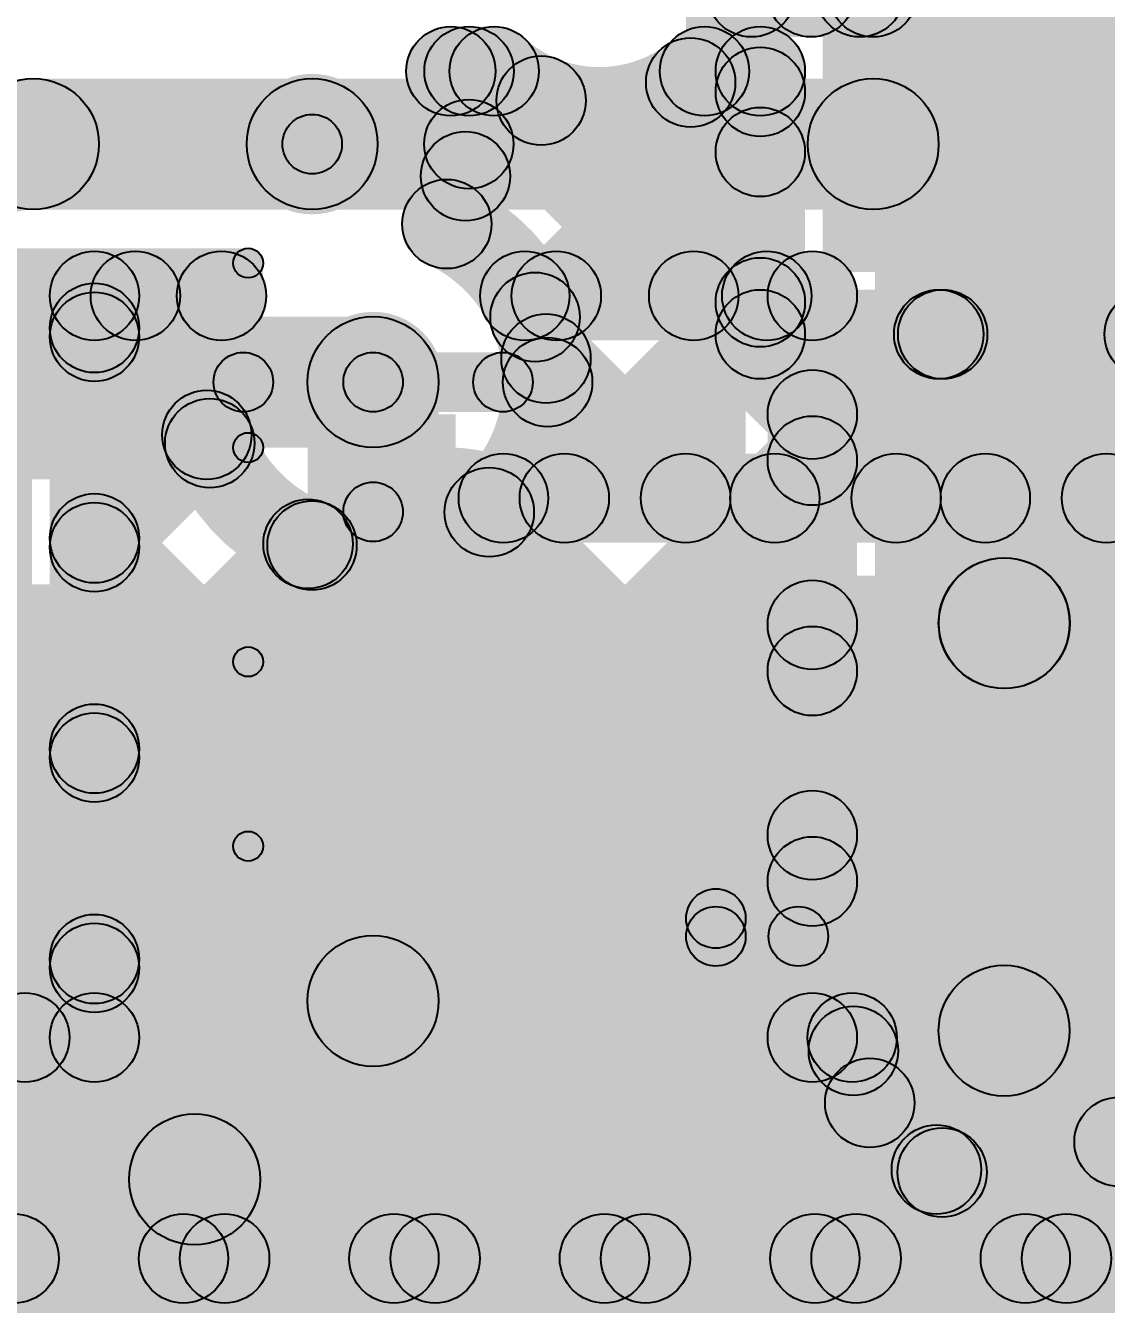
# Model space of a CAD drawing. Header units: millimetres. Extents: x 0 to 210, y 0 to 213.
# Drawn here: x 1.1346 to 1.3162, y 0.822 to 1.0369 of the extents above; entities that cross this region are included whole.
import ezdxf

# ---------------------------------------------------------------- set-up
doc = ezdxf.new("R2010")
doc.units = ezdxf.units.MM
doc.header["$MEASUREMENT"] = 0
for name, color, linetype in [('BottomLayer', 5, 'Continuous'), ('BottomPaste', 16, 'Continuous'), ('BottomSolder', 6, 'Continuous'), ('TopLayer', 1, 'Continuous'), ('TopOverlay', 2, 'Continuous'), ('TopPaste', 8, 'Continuous'), ('TopSolder', 216, 'Continuous'), ('ViaHoleLayer', 16, 'Continuous')]:
    doc.layers.add(name, color=color, linetype=linetype)

# ---------------------------------------------------------------- blocks, each defined once
blk = doc.blocks.new('RES_2010_B_30')
at = {"layer": 'BottomLayer'}
for points in [[(-0.11024, 0.05512), (-0.0748, 0.05512), (-0.0748, -0.05512), (-0.11024, -0.05512)], [(0.0748, 0.05512), (0.11024, 0.05512), (0.11024, -0.05512), (0.0748, -0.05512)]]:
    blk.add_hatch(color=5, dxfattribs=at).paths.add_polyline_path(points)
at = {"layer": 'BottomPaste'}
for points in [[(-0.11024, 0.05512), (-0.0748, 0.05512), (-0.0748, -0.05512), (-0.11024, -0.05512)], [(0.0748, 0.05512), (0.11024, 0.05512), (0.11024, -0.05512), (0.0748, -0.05512)]]:
    blk.add_hatch(color=16, dxfattribs=at).paths.add_polyline_path(points)
at = {"layer": 'BottomSolder'}
for points in [[(-0.11424, 0.05912), (-0.0708, 0.05912), (-0.0708, -0.05912), (-0.11424, -0.05912)], [(0.0708, 0.05912), (0.11424, 0.05912), (0.11424, -0.05912), (0.0708, -0.05912)]]:
    blk.add_hatch(color=6, dxfattribs=at).paths.add_polyline_path(points)
blk = doc.blocks.new('SMA_36')
at = {"layer": 'TopLayer'}
for points in [[(-0.12795, 0.03346), (-0.02953, 0.03346), (-0.02953, -0.03346), (-0.12795, -0.03346)], [(0.02953, 0.03346), (0.12795, 0.03346), (0.12795, -0.03346), (0.02953, -0.03346)]]:
    blk.add_hatch(color=1, dxfattribs=at).paths.add_polyline_path(points)
at = {"layer": 'TopOverlay'}
h = blk.add_hatch(color=2, dxfattribs=at)
edge = h.paths.add_edge_path()
edge.add_arc((0.08615, -0.04157), 0.005, 0, 360)
for points in [[(0.09115, -0.05543), (0.08115, -0.05543), (0.08115, -0.04157), (0.09115, -0.04157)], [(0.08315, -0.05043), (0.08315, -0.06043), (-0.1022, -0.06043), (-0.1022, -0.05043)]]:
    blk.add_hatch(color=2, dxfattribs=at).paths.add_polyline_path(points)
h = blk.add_hatch(color=2, dxfattribs=at)
edge = h.paths.add_edge_path()
edge.add_arc((0.08315, -0.05543), 0.005, 0, 360)
h = blk.add_hatch(color=2, dxfattribs=at)
edge = h.paths.add_edge_path()
edge.add_arc((0.08615, -0.05543), 0.005, 0, 360)
at = {"layer": 'TopPaste'}
for points in [[(-0.12795, 0.03346), (-0.02953, 0.03346), (-0.02953, -0.03346), (-0.12795, -0.03346)], [(0.02953, 0.03346), (0.12795, 0.03346), (0.12795, -0.03346), (0.02953, -0.03346)]]:
    blk.add_hatch(color=8, dxfattribs=at).paths.add_polyline_path(points)
at = {"layer": 'TopSolder'}
for points in [[(-0.13195, 0.03746), (-0.02553, 0.03746), (-0.02553, -0.03746), (-0.13195, -0.03746)], [(0.02553, 0.03746), (0.13195, 0.03746), (0.13195, -0.03746), (0.02553, -0.03746)]]:
    blk.add_hatch(color=216, dxfattribs=at).paths.add_polyline_path(points)
at = {"layer": 'TopOverlay'}
for centre in [(0.08615, -0.04157), (0.08315, -0.05543), (0.08615, -0.05543)]:
    blk.add_circle(centre, 0.005, dxfattribs=at)
blk = doc.blocks.new('CAP_0603_41')
at = {"layer": 'TopLayer'}
for points in [[(-0.015, 0.0175), (-0.015, -0.0175), (-0.045, -0.0175), (-0.045, 0.0175)], [(0.045, 0.0175), (0.045, -0.0175), (0.015, -0.0175), (0.015, 0.0175)]]:
    blk.add_hatch(color=1, dxfattribs=at).paths.add_polyline_path(points)
at = {"layer": 'TopOverlay'}
h = blk.add_hatch(color=2, dxfattribs=at)
edge = h.paths.add_edge_path()
edge.add_arc((-0.049, 0.021), 0.0025, 0, 360)
h = blk.add_hatch(color=2, dxfattribs=at)
edge = h.paths.add_edge_path()
edge.add_arc((-0.049, 0.021), 0.0025, 0, 360)
for points in [[(-0.049, 0.0185), (-0.049, 0.0235), (-0.018, 0.0235), (-0.018, 0.0185)], [(0.018, 0.0185), (0.018, 0.0235), (0.049, 0.0235), (0.049, 0.0185)], [(-0.0515, 0.021), (-0.0465, 0.021), (-0.0465, -0.021), (-0.0515, -0.021)], [(0.0465, 0.021), (0.0515, 0.021), (0.0515, -0.021), (0.0465, -0.021)], [(-0.049, -0.0235), (-0.049, -0.0185), (-0.018, -0.0185), (-0.018, -0.0235)], [(0.018, -0.0235), (0.018, -0.0185), (0.049, -0.0185), (0.049, -0.0235)]]:
    blk.add_hatch(color=2, dxfattribs=at).paths.add_polyline_path(points)
h = blk.add_hatch(color=2, dxfattribs=at)
edge = h.paths.add_edge_path()
edge.add_arc((-0.018, 0.021), 0.0025, 0, 360)
h = blk.add_hatch(color=2, dxfattribs=at)
edge = h.paths.add_edge_path()
edge.add_arc((0.018, 0.021), 0.0025, 0, 360)
h = blk.add_hatch(color=2, dxfattribs=at)
edge = h.paths.add_edge_path()
edge.add_arc((0.049, 0.021), 0.0025, 0, 360)
h = blk.add_hatch(color=2, dxfattribs=at)
edge = h.paths.add_edge_path()
edge.add_arc((0.049, 0.021), 0.0025, 0, 360)
h = blk.add_hatch(color=2, dxfattribs=at)
edge = h.paths.add_edge_path()
edge.add_arc((-0.049, -0.021), 0.0025, 0, 360)
h = blk.add_hatch(color=2, dxfattribs=at)
edge = h.paths.add_edge_path()
edge.add_arc((-0.049, -0.021), 0.0025, 0, 360)
h = blk.add_hatch(color=2, dxfattribs=at)
edge = h.paths.add_edge_path()
edge.add_arc((-0.018, -0.021), 0.0025, 0, 360)
h = blk.add_hatch(color=2, dxfattribs=at)
edge = h.paths.add_edge_path()
edge.add_arc((0.018, -0.021), 0.0025, 0, 360)
h = blk.add_hatch(color=2, dxfattribs=at)
edge = h.paths.add_edge_path()
edge.add_arc((0.049, -0.021), 0.0025, 0, 360)
h = blk.add_hatch(color=2, dxfattribs=at)
edge = h.paths.add_edge_path()
edge.add_arc((0.049, -0.021), 0.0025, 0, 360)
at = {"layer": 'TopPaste'}
for points in [[(-0.015, 0.0175), (-0.015, -0.0175), (-0.045, -0.0175), (-0.045, 0.0175)], [(0.045, 0.0175), (0.045, -0.0175), (0.015, -0.0175), (0.015, 0.0175)]]:
    blk.add_hatch(color=8, dxfattribs=at).paths.add_polyline_path(points)
at = {"layer": 'TopSolder'}
for points in [[(-0.01264, 0.01986), (-0.01264, -0.01986), (-0.04736, -0.01986), (-0.04736, 0.01986)], [(0.04736, 0.01986), (0.04736, -0.01986), (0.01264, -0.01986), (0.01264, 0.01986)]]:
    blk.add_hatch(color=216, dxfattribs=at).paths.add_polyline_path(points)
at = {"layer": 'TopOverlay'}
for centre in [(-0.049, 0.021), (-0.049, 0.021), (-0.018, 0.021), (0.018, 0.021), (0.049, 0.021), (0.049, 0.021), (-0.049, -0.021), (-0.049, -0.021), (-0.018, -0.021), (0.018, -0.021), (0.049, -0.021), (0.049, -0.021)]:
    blk.add_circle(centre, 0.0025, dxfattribs=at)

msp = doc.modelspace()

# ---------------------------------------------------------------- hatches: boundary and pattern name
at = {"layer": 'BottomLayer'}
h = msp.add_hatch(color=5, dxfattribs=at)
edge = h.paths.add_edge_path()
edge.add_arc((1.25656, 1.0425), 0.0075, 0, 360)
h = msp.add_hatch(color=5, dxfattribs=at)
edge = h.paths.add_edge_path()
edge.add_arc((1.25656, 1.0425), 0.0075, 0, 360)
for points in [[(1.25656, 1.035), (1.25656, 1.05), (1.277, 1.05), (1.277, 1.035)], [(1.13594, 1.006), (1.13594, 1.028), (1.18276, 1.028), (1.18276, 1.006)], [(1.18276, 1.006), (1.18276, 1.028), (1.277, 1.028), (1.277, 1.006)], [(1.14618, 0.984), (1.14618, 0.999), (1.16753, 0.999), (1.16753, 0.984)], [(1.21847, 0.984), (1.21847, 0.999), (1.26678, 0.999), (1.26678, 0.984)], [(1.15148, 0.97932), (1.14087, 0.98992), (1.14776, 0.9968), (1.15836, 0.9862)], [(1.15148, 0.87325), (1.14087, 0.88386), (1.25382, 0.9968), (1.26443, 0.9862)], [(1.2255, 0.98262), (1.21489, 0.99323), (1.21847, 0.9968), (1.22907, 0.9862)], [(1.24154, 0.9862), (1.25215, 0.9968), (1.27209, 0.97687), (1.26148, 0.96626)], [(1.15368, 0.86686), (1.13868, 0.86686), (1.13868, 0.9915), (1.15368, 0.9915)], [(1.14087, 0.9808), (1.15148, 0.99141), (1.17085, 0.97204), (1.16024, 0.96143)], [(1.27428, 0.86686), (1.25928, 0.86686), (1.25928, 0.9915), (1.27428, 0.9915)], [(1.21674, 0.97564), (1.22735, 0.98625), (1.27209, 0.94151), (1.26148, 0.9309)], [(1.17119, 0.972), (1.17119, 0.982), (1.193, 0.982), (1.193, 0.972)], [(1.193, 0.972), (1.193, 0.982), (1.21481, 0.982), (1.21481, 0.972)], [(1.204, 0.873), (1.182, 0.873), (1.182, 0.977), (1.204, 0.977)], [(1.198, 0.95519), (1.188, 0.95519), (1.188, 0.977), (1.198, 0.977)], [(1.15148, 0.94396), (1.14087, 0.95457), (1.15976, 0.97345), (1.17036, 0.96284)], [(1.138, 0.82441), (1.12739, 0.83502), (1.26148, 0.96911), (1.27209, 0.9585)], [(1.20721, 0.94982), (1.21781, 0.96043), (1.27209, 0.90615), (1.26148, 0.89555)], [(1.14087, 0.94544), (1.15148, 0.95605), (1.27251, 0.83502), (1.26191, 0.82441)], [(1.15148, 0.9086), (1.14087, 0.91921), (1.17677, 0.95511), (1.18738, 0.9445)], [(1.17743, 0.94424), (1.18804, 0.95485), (1.28173, 0.86116), (1.27112, 0.85055)], [(1.299, 0.92548), (1.299, 0.94748), (1.29904, 0.94748), (1.29904, 0.92548)], [(1.31478, 0.82441), (1.30417, 0.83502), (1.4122, 0.94305), (1.4228, 0.93244)], [(1.31, 0.868), (1.288, 0.868), (1.288, 0.93648), (1.31, 0.93648)], [(1.17335, 0.82441), (1.16275, 0.83502), (1.26148, 0.93375), (1.27209, 0.92314)], [(1.14087, 0.91009), (1.15148, 0.92069), (1.23716, 0.83502), (1.22655, 0.82441)], [(1.20871, 0.82441), (1.1981, 0.83502), (1.26148, 0.8984), (1.27209, 0.88779)], [(1.14087, 0.87473), (1.15148, 0.88534), (1.2018, 0.83502), (1.19119, 0.82441)], [(1.08174, 0.85936), (1.08174, 0.87436), (1.14618, 0.87436), (1.14618, 0.85936)], [(1.26678, 0.85936), (1.26678, 0.87436), (1.27348, 0.87436), (1.27348, 0.85936)], [(1.10264, 0.82441), (1.09204, 0.83502), (1.12918, 0.87217), (1.13979, 0.86156)], [(1.11869, 0.86156), (1.1293, 0.87217), (1.16645, 0.83502), (1.15584, 0.82441)], [(1.24406, 0.82441), (1.23346, 0.83502), (1.26837, 0.86993), (1.27897, 0.85932)], [(1.00003, 0.832), (1.00003, 0.854), (1.163, 0.854), (1.163, 0.832)], [(1.313, 0.84403), (1.32361, 0.85463), (1.34322, 0.83502), (1.33262, 0.82441)], [(1.27942, 0.82441), (1.26881, 0.83502), (1.28328, 0.84949), (1.29389, 0.83888)], [(1.28232, 0.83936), (1.29292, 0.84996), (1.30787, 0.83502), (1.29726, 0.82441)], [(0.96278, 0.82222), (0.96278, 0.83722), (1.352, 0.83722), (1.352, 0.82222)]]:
    msp.add_hatch(color=5, dxfattribs=at).paths.add_polyline_path(points)
h = msp.add_hatch(color=5, dxfattribs=at)
edge = h.paths.add_edge_path()
edge.add_arc((1.26656, 1.0425), 0.0075, 0, 360)
h = msp.add_hatch(color=5, dxfattribs=at)
edge = h.paths.add_edge_path()
edge.add_arc((1.27477, 1.0425), 0.0075, 0, 360)
h = msp.add_hatch(color=5, dxfattribs=at)
edge = h.paths.add_edge_path()
edge.add_arc((1.277, 1.0425), 0.0075, 0, 360)
h = msp.add_hatch(color=5, dxfattribs=at)
edge = h.paths.add_edge_path()
edge.add_arc((1.277, 1.0425), 0.0075, 0, 360)
h = msp.add_hatch(color=5, dxfattribs=at)
edge = h.paths.add_edge_path()
edge.add_arc((1.13594, 1.017), 0.011, 0, 360)
h = msp.add_hatch(color=5, dxfattribs=at)
edge = h.paths.add_edge_path()
edge.add_arc((1.13594, 1.017), 0.011, 0, 360)
h = msp.add_hatch(color=5, dxfattribs=at)
edge = h.paths.add_edge_path()
edge.add_arc((1.18276, 1.017), 0.01181, 0, 360)
h = msp.add_hatch(color=5, dxfattribs=at)
edge = h.paths.add_edge_path()
edge.add_arc((1.18276, 1.017), 0.011, 0, 360)
h = msp.add_hatch(color=5, dxfattribs=at)
edge = h.paths.add_edge_path()
edge.add_arc((1.18276, 1.017), 0.011, 0, 360)
h = msp.add_hatch(color=5, dxfattribs=at)
edge = h.paths.add_edge_path()
edge.add_arc((1.277, 1.017), 0.011, 0, 360)
h = msp.add_hatch(color=5, dxfattribs=at)
edge = h.paths.add_edge_path()
edge.add_arc((1.277, 1.017), 0.011, 0, 360)
h = msp.add_hatch(color=5, dxfattribs=at)
edge = h.paths.add_edge_path()
edge.add_arc((1.14618, 0.9915), 0.0075, 0, 360)
h = msp.add_hatch(color=5, dxfattribs=at)
edge = h.paths.add_edge_path()
edge.add_arc((1.14618, 0.9915), 0.0075, 0, 360)
h = msp.add_hatch(color=5, dxfattribs=at)
edge = h.paths.add_edge_path()
edge.add_arc((1.15306, 0.9915), 0.0075, 0, 360)
h = msp.add_hatch(color=5, dxfattribs=at)
edge = h.paths.add_edge_path()
edge.add_arc((1.16753, 0.9915), 0.0075, 0, 360)
h = msp.add_hatch(color=5, dxfattribs=at)
edge = h.paths.add_edge_path()
edge.add_arc((1.16753, 0.9915), 0.0075, 0, 360)
h = msp.add_hatch(color=5, dxfattribs=at)
edge = h.paths.add_edge_path()
edge.add_arc((1.21847, 0.9915), 0.0075, 0, 360)
h = msp.add_hatch(color=5, dxfattribs=at)
edge = h.paths.add_edge_path()
edge.add_arc((1.21847, 0.9915), 0.0075, 0, 360)
h = msp.add_hatch(color=5, dxfattribs=at)
edge = h.paths.add_edge_path()
edge.add_arc((1.22377, 0.9915), 0.0075, 0, 360)
h = msp.add_hatch(color=5, dxfattribs=at)
edge = h.paths.add_edge_path()
edge.add_arc((1.24685, 0.9915), 0.0075, 0, 360)
h = msp.add_hatch(color=5, dxfattribs=at)
edge = h.paths.add_edge_path()
edge.add_arc((1.25912, 0.9915), 0.0075, 0, 360)
h = msp.add_hatch(color=5, dxfattribs=at)
edge = h.paths.add_edge_path()
edge.add_arc((1.26678, 0.9915), 0.0075, 0, 360)
h = msp.add_hatch(color=5, dxfattribs=at)
edge = h.paths.add_edge_path()
edge.add_arc((1.26678, 0.9915), 0.0075, 0, 360)
h = msp.add_hatch(color=5, dxfattribs=at)
edge = h.paths.add_edge_path()
edge.add_arc((1.2202, 0.98793), 0.0075, 0, 360)
h = msp.add_hatch(color=5, dxfattribs=at)
edge = h.paths.add_edge_path()
edge.add_arc((1.14618, 0.9861), 0.0075, 0, 360)
h = msp.add_hatch(color=5, dxfattribs=at)
edge = h.paths.add_edge_path()
edge.add_arc((1.14618, 0.98462), 0.0075, 0, 360)
h = msp.add_hatch(color=5, dxfattribs=at)
edge = h.paths.add_edge_path()
edge.add_arc((1.193, 0.977), 0.01181, 0, 360)
h = msp.add_hatch(color=5, dxfattribs=at)
edge = h.paths.add_edge_path()
edge.add_arc((1.193, 0.977), 0.011, 0, 360)
h = msp.add_hatch(color=5, dxfattribs=at)
edge = h.paths.add_edge_path()
edge.add_arc((1.22204, 0.98095), 0.0075, 0, 360)
h = msp.add_hatch(color=5, dxfattribs=at)
edge = h.paths.add_edge_path()
edge.add_arc((1.22231, 0.977), 0.0075, 0, 360)
h = msp.add_hatch(color=5, dxfattribs=at)
edge = h.paths.add_edge_path()
edge.add_arc((1.22231, 0.977), 0.0075, 0, 360)
h = msp.add_hatch(color=5, dxfattribs=at)
edge = h.paths.add_edge_path()
edge.add_arc((1.17119, 0.977), 0.005, 0, 360)
h = msp.add_hatch(color=5, dxfattribs=at)
edge = h.paths.add_edge_path()
edge.add_arc((1.193, 0.977), 0.005, 0, 360)
h = msp.add_hatch(color=5, dxfattribs=at)
edge = h.paths.add_edge_path()
edge.add_arc((1.193, 0.977), 0.005, 0, 360)
h = msp.add_hatch(color=5, dxfattribs=at)
edge = h.paths.add_edge_path()
edge.add_arc((1.193, 0.977), 0.005, 0, 360)
h = msp.add_hatch(color=5, dxfattribs=at)
edge = h.paths.add_edge_path()
edge.add_arc((1.21481, 0.977), 0.005, 0, 360)
h = msp.add_hatch(color=5, dxfattribs=at)
edge = h.paths.add_edge_path()
edge.add_arc((1.26678, 0.97156), 0.0075, 0, 360)
h = msp.add_hatch(color=5, dxfattribs=at)
edge = h.paths.add_edge_path()
edge.add_arc((1.16506, 0.96814), 0.0075, 0, 360)
h = msp.add_hatch(color=5, dxfattribs=at)
edge = h.paths.add_edge_path()
edge.add_arc((1.16555, 0.96673), 0.0075, 0, 360)
h = msp.add_hatch(color=5, dxfattribs=at)
edge = h.paths.add_edge_path()
edge.add_arc((1.26678, 0.9638), 0.0075, 0, 360)
h = msp.add_hatch(color=5, dxfattribs=at)
edge = h.paths.add_edge_path()
edge.add_arc((1.21251, 0.95513), 0.0075, 0, 360)
h = msp.add_hatch(color=5, dxfattribs=at)
edge = h.paths.add_edge_path()
edge.add_arc((1.193, 0.95519), 0.005, 0, 360)
h = msp.add_hatch(color=5, dxfattribs=at)
edge = h.paths.add_edge_path()
edge.add_arc((1.14618, 0.95075), 0.0075, 0, 360)
h = msp.add_hatch(color=5, dxfattribs=at)
edge = h.paths.add_edge_path()
edge.add_arc((1.14618, 0.94926), 0.0075, 0, 360)
h = msp.add_hatch(color=5, dxfattribs=at)
edge = h.paths.add_edge_path()
edge.add_arc((1.18207, 0.9498), 0.0075, 0, 360)
h = msp.add_hatch(color=5, dxfattribs=at)
edge = h.paths.add_edge_path()
edge.add_arc((1.18273, 0.94955), 0.0075, 0, 360)
h = msp.add_hatch(color=5, dxfattribs=at)
edge = h.paths.add_edge_path()
edge.add_arc((1.299, 0.93648), 0.011, 0, 360)
h = msp.add_hatch(color=5, dxfattribs=at)
edge = h.paths.add_edge_path()
edge.add_arc((1.299, 0.93648), 0.011, 0, 360)
h = msp.add_hatch(color=5, dxfattribs=at)
edge = h.paths.add_edge_path()
edge.add_arc((1.29904, 0.93648), 0.011, 0, 360)
h = msp.add_hatch(color=5, dxfattribs=at)
edge = h.paths.add_edge_path()
edge.add_arc((1.26678, 0.93621), 0.0075, 0, 360)
h = msp.add_hatch(color=5, dxfattribs=at)
edge = h.paths.add_edge_path()
edge.add_arc((1.26678, 0.92845), 0.0075, 0, 360)
h = msp.add_hatch(color=5, dxfattribs=at)
edge = h.paths.add_edge_path()
edge.add_arc((1.14618, 0.91539), 0.0075, 0, 360)
h = msp.add_hatch(color=5, dxfattribs=at)
edge = h.paths.add_edge_path()
edge.add_arc((1.14618, 0.91391), 0.0075, 0, 360)
h = msp.add_hatch(color=5, dxfattribs=at)
edge = h.paths.add_edge_path()
edge.add_arc((1.26678, 0.90085), 0.0075, 0, 360)
h = msp.add_hatch(color=5, dxfattribs=at)
edge = h.paths.add_edge_path()
edge.add_arc((1.26678, 0.89309), 0.0075, 0, 360)
h = msp.add_hatch(color=5, dxfattribs=at)
edge = h.paths.add_edge_path()
edge.add_arc((1.14618, 0.88004), 0.0075, 0, 360)
h = msp.add_hatch(color=5, dxfattribs=at)
edge = h.paths.add_edge_path()
edge.add_arc((1.14618, 0.87855), 0.0075, 0, 360)
h = msp.add_hatch(color=5, dxfattribs=at)
edge = h.paths.add_edge_path()
edge.add_arc((1.193, 0.873), 0.011, 0, 360)
h = msp.add_hatch(color=5, dxfattribs=at)
edge = h.paths.add_edge_path()
edge.add_arc((1.193, 0.873), 0.011, 0, 360)
h = msp.add_hatch(color=5, dxfattribs=at)
edge = h.paths.add_edge_path()
edge.add_arc((1.29976, 0.868), 0.01181, 0, 360)
h = msp.add_hatch(color=5, dxfattribs=at)
edge = h.paths.add_edge_path()
edge.add_arc((1.299, 0.868), 0.011, 0, 360)
h = msp.add_hatch(color=5, dxfattribs=at)
edge = h.paths.add_edge_path()
edge.add_arc((1.13449, 0.86686), 0.0075, 0, 360)
h = msp.add_hatch(color=5, dxfattribs=at)
edge = h.paths.add_edge_path()
edge.add_arc((1.14618, 0.86686), 0.0075, 0, 360)
h = msp.add_hatch(color=5, dxfattribs=at)
edge = h.paths.add_edge_path()
edge.add_arc((1.14618, 0.86686), 0.0075, 0, 360)
h = msp.add_hatch(color=5, dxfattribs=at)
edge = h.paths.add_edge_path()
edge.add_arc((1.26678, 0.86686), 0.0075, 0, 360)
h = msp.add_hatch(color=5, dxfattribs=at)
edge = h.paths.add_edge_path()
edge.add_arc((1.26678, 0.86686), 0.0075, 0, 360)
h = msp.add_hatch(color=5, dxfattribs=at)
edge = h.paths.add_edge_path()
edge.add_arc((1.27348, 0.86686), 0.0075, 0, 360)
h = msp.add_hatch(color=5, dxfattribs=at)
edge = h.paths.add_edge_path()
edge.add_arc((1.27348, 0.86686), 0.0075, 0, 360)
h = msp.add_hatch(color=5, dxfattribs=at)
edge = h.paths.add_edge_path()
edge.add_arc((1.27367, 0.86462), 0.0075, 0, 360)
h = msp.add_hatch(color=5, dxfattribs=at)
edge = h.paths.add_edge_path()
edge.add_arc((1.27642, 0.85586), 0.0075, 0, 360)
h = msp.add_hatch(color=5, dxfattribs=at)
edge = h.paths.add_edge_path()
edge.add_arc((1.3183, 0.84933), 0.0075, 0, 360)
h = msp.add_hatch(color=5, dxfattribs=at)
edge = h.paths.add_edge_path()
edge.add_arc((1.163, 0.843), 0.011, 0, 360)
h = msp.add_hatch(color=5, dxfattribs=at)
edge = h.paths.add_edge_path()
edge.add_arc((1.163, 0.843), 0.011, 0, 360)
h = msp.add_hatch(color=5, dxfattribs=at)
edge = h.paths.add_edge_path()
edge.add_arc((1.28762, 0.84466), 0.0075, 0, 360)
h = msp.add_hatch(color=5, dxfattribs=at)
edge = h.paths.add_edge_path()
edge.add_arc((1.28858, 0.84418), 0.0075, 0, 360)
h = msp.add_hatch(color=5, dxfattribs=at)
edge = h.paths.add_edge_path()
edge.add_arc((1.1327, 0.82972), 0.0075, 0, 360)
h = msp.add_hatch(color=5, dxfattribs=at)
edge = h.paths.add_edge_path()
edge.add_arc((1.16114, 0.82972), 0.0075, 0, 360)
h = msp.add_hatch(color=5, dxfattribs=at)
edge = h.paths.add_edge_path()
edge.add_arc((1.16805, 0.82972), 0.0075, 0, 360)
h = msp.add_hatch(color=5, dxfattribs=at)
edge = h.paths.add_edge_path()
edge.add_arc((1.1965, 0.82972), 0.0075, 0, 360)
h = msp.add_hatch(color=5, dxfattribs=at)
edge = h.paths.add_edge_path()
edge.add_arc((1.20341, 0.82972), 0.0075, 0, 360)
h = msp.add_hatch(color=5, dxfattribs=at)
edge = h.paths.add_edge_path()
edge.add_arc((1.23185, 0.82972), 0.0075, 0, 360)
h = msp.add_hatch(color=5, dxfattribs=at)
edge = h.paths.add_edge_path()
edge.add_arc((1.23876, 0.82972), 0.0075, 0, 360)
h = msp.add_hatch(color=5, dxfattribs=at)
edge = h.paths.add_edge_path()
edge.add_arc((1.26721, 0.82972), 0.0075, 0, 360)
h = msp.add_hatch(color=5, dxfattribs=at)
edge = h.paths.add_edge_path()
edge.add_arc((1.27412, 0.82972), 0.0075, 0, 360)
h = msp.add_hatch(color=5, dxfattribs=at)
edge = h.paths.add_edge_path()
edge.add_arc((1.30256, 0.82972), 0.0075, 0, 360)
h = msp.add_hatch(color=5, dxfattribs=at)
edge = h.paths.add_edge_path()
edge.add_arc((1.30947, 0.82972), 0.0075, 0, 360)
at = {"layer": 'TopLayer'}
h = msp.add_hatch(color=1, dxfattribs=at)
edge = h.paths.add_edge_path()
edge.add_arc((1.20605, 1.02924), 0.0075, 0, 360)
h = msp.add_hatch(color=1, dxfattribs=at)
edge = h.paths.add_edge_path()
edge.add_arc((1.20605, 1.02924), 0.0075, 0, 360)
h = msp.add_hatch(color=1, dxfattribs=at)
edge = h.paths.add_edge_path()
edge.add_arc((1.20911, 1.02924), 0.0075, 0, 360)
h = msp.add_hatch(color=1, dxfattribs=at)
edge = h.paths.add_edge_path()
edge.add_arc((1.21334, 1.02924), 0.0075, 0, 360)
h = msp.add_hatch(color=1, dxfattribs=at)
edge = h.paths.add_edge_path()
edge.add_arc((1.21334, 1.02924), 0.0075, 0, 360)
for points in [[(1.20605, 1.02174), (1.20605, 1.03674), (1.21334, 1.03674), (1.21334, 1.02174)], [(1.24866, 1.02174), (1.24866, 1.03674), (1.25804, 1.03674), (1.25804, 1.02174)], [(1.2038, 1.02394), (1.21441, 1.03454), (1.28615, 0.9628), (1.27554, 0.9522)], [(1.24103, 1.02206), (1.25164, 1.03267), (1.26334, 1.02097), (1.25273, 1.01036)], [(1.21382, 1.0063), (1.20321, 1.0169), (1.21592, 1.02962), (1.22653, 1.01901)], [(1.2255, 0.98262), (1.21489, 0.99323), (1.25273, 1.03107), (1.26334, 1.02046)], [(1.26554, 0.98503), (1.25054, 0.98503), (1.25054, 1.02924), (1.26554, 1.02924)], [(1.12585, 1.012), (1.12585, 1.022), (1.18276, 1.022), (1.18276, 1.012)], [(1.23043, 0.9522), (1.21982, 0.9628), (1.25273, 0.99571), (1.26334, 0.98511)], [(1.25804, 0.97753), (1.25804, 0.99253), (1.35396, 0.99253), (1.35396, 0.97753)], [(1.26578, 0.9522), (1.25518, 0.9628), (1.2827, 0.99033), (1.29331, 0.97972)], [(1.28337, 0.97972), (1.29398, 0.99033), (1.3215, 0.9628), (1.3109, 0.9522)], [(1.30114, 0.9522), (1.29053, 0.9628), (1.31806, 0.99033), (1.32867, 0.97972)], [(1.10236, 0.966), (1.10236, 0.988), (1.193, 0.988), (1.193, 0.966)], [(1.21674, 0.97564), (1.22735, 0.98625), (1.25079, 0.9628), (1.24019, 0.9522)], [(1.193, 0.972), (1.193, 0.982), (1.21481, 0.982), (1.21481, 0.972)], [(1.204, 0.977), (1.182, 0.977), (1.182, 0.977), (1.204, 0.977)], [(1.21488, 0.95), (1.21488, 0.965), (1.3745, 0.965), (1.3745, 0.95)], [(1.06, 0.685), (1.702, 0.685), (1.702, 0.943), (1.06, 0.943)]]:
    msp.add_hatch(color=1, dxfattribs=at).paths.add_polyline_path(points)
h = msp.add_hatch(color=1, dxfattribs=at)
edge = h.paths.add_edge_path()
edge.add_arc((1.24866, 1.02924), 0.0075, 0, 360)
h = msp.add_hatch(color=1, dxfattribs=at)
edge = h.paths.add_edge_path()
edge.add_arc((1.24866, 1.02924), 0.0075, 0, 360)
h = msp.add_hatch(color=1, dxfattribs=at)
edge = h.paths.add_edge_path()
edge.add_arc((1.25804, 1.02924), 0.0075, 0, 360)
h = msp.add_hatch(color=1, dxfattribs=at)
edge = h.paths.add_edge_path()
edge.add_arc((1.25804, 1.02924), 0.0075, 0, 360)
h = msp.add_hatch(color=1, dxfattribs=at)
edge = h.paths.add_edge_path()
edge.add_arc((1.24634, 1.02736), 0.0075, 0, 360)
h = msp.add_hatch(color=1, dxfattribs=at)
edge = h.paths.add_edge_path()
edge.add_arc((1.22123, 1.02431), 0.0075, 0, 360)
h = msp.add_hatch(color=1, dxfattribs=at)
edge = h.paths.add_edge_path()
edge.add_arc((1.25804, 1.02577), 0.0075, 0, 360)
h = msp.add_hatch(color=1, dxfattribs=at)
edge = h.paths.add_edge_path()
edge.add_arc((1.18276, 1.017), 0.01181, 0, 360)
h = msp.add_hatch(color=1, dxfattribs=at)
edge = h.paths.add_edge_path()
edge.add_arc((1.20907, 1.017), 0.0075, 0, 360)
h = msp.add_hatch(color=1, dxfattribs=at)
edge = h.paths.add_edge_path()
edge.add_arc((1.20907, 1.017), 0.0075, 0, 360)
h = msp.add_hatch(color=1, dxfattribs=at)
edge = h.paths.add_edge_path()
edge.add_arc((1.25804, 1.01567), 0.0075, 0, 360)
h = msp.add_hatch(color=1, dxfattribs=at)
edge = h.paths.add_edge_path()
edge.add_arc((1.18276, 1.017), 0.005, 0, 360)
h = msp.add_hatch(color=1, dxfattribs=at)
edge = h.paths.add_edge_path()
edge.add_arc((1.20851, 1.0116), 0.0075, 0, 360)
h = msp.add_hatch(color=1, dxfattribs=at)
edge = h.paths.add_edge_path()
edge.add_arc((1.20539, 1.00357), 0.0075, 0, 360)
h = msp.add_hatch(color=1, dxfattribs=at)
edge = h.paths.add_edge_path()
edge.add_arc((1.20539, 1.00357), 0.0075, 0, 360)
h = msp.add_hatch(color=1, dxfattribs=at)
edge = h.paths.add_edge_path()
edge.add_arc((1.25804, 0.99041), 0.0075, 0, 360)
h = msp.add_hatch(color=1, dxfattribs=at)
edge = h.paths.add_edge_path()
edge.add_arc((1.2202, 0.98793), 0.0075, 0, 360)
h = msp.add_hatch(color=1, dxfattribs=at)
edge = h.paths.add_edge_path()
edge.add_arc((1.25804, 0.98503), 0.0075, 0, 360)
h = msp.add_hatch(color=1, dxfattribs=at)
edge = h.paths.add_edge_path()
edge.add_arc((1.25804, 0.98503), 0.0075, 0, 360)
h = msp.add_hatch(color=1, dxfattribs=at)
edge = h.paths.add_edge_path()
edge.add_arc((1.28801, 0.98503), 0.0075, 0, 360)
h = msp.add_hatch(color=1, dxfattribs=at)
edge = h.paths.add_edge_path()
edge.add_arc((1.28867, 0.98503), 0.0075, 0, 360)
h = msp.add_hatch(color=1, dxfattribs=at)
edge = h.paths.add_edge_path()
edge.add_arc((1.32336, 0.98503), 0.0075, 0, 360)
h = msp.add_hatch(color=1, dxfattribs=at)
edge = h.paths.add_edge_path()
edge.add_arc((1.193, 0.977), 0.01181, 0, 360)
h = msp.add_hatch(color=1, dxfattribs=at)
edge = h.paths.add_edge_path()
edge.add_arc((1.193, 0.977), 0.011, 0, 360)
h = msp.add_hatch(color=1, dxfattribs=at)
edge = h.paths.add_edge_path()
edge.add_arc((1.193, 0.977), 0.011, 0, 360)
h = msp.add_hatch(color=1, dxfattribs=at)
edge = h.paths.add_edge_path()
edge.add_arc((1.193, 0.977), 0.011, 0, 360)
h = msp.add_hatch(color=1, dxfattribs=at)
edge = h.paths.add_edge_path()
edge.add_arc((1.22204, 0.98095), 0.0075, 0, 360)
h = msp.add_hatch(color=1, dxfattribs=at)
edge = h.paths.add_edge_path()
edge.add_arc((1.22231, 0.977), 0.0075, 0, 360)
h = msp.add_hatch(color=1, dxfattribs=at)
edge = h.paths.add_edge_path()
edge.add_arc((1.22231, 0.977), 0.0075, 0, 360)
h = msp.add_hatch(color=1, dxfattribs=at)
edge = h.paths.add_edge_path()
edge.add_arc((1.193, 0.977), 0.005, 0, 360)
h = msp.add_hatch(color=1, dxfattribs=at)
edge = h.paths.add_edge_path()
edge.add_arc((1.21481, 0.977), 0.005, 0, 360)
h = msp.add_hatch(color=1, dxfattribs=at)
edge = h.paths.add_edge_path()
edge.add_arc((1.21488, 0.9575), 0.0075, 0, 360)
h = msp.add_hatch(color=1, dxfattribs=at)
edge = h.paths.add_edge_path()
edge.add_arc((1.21488, 0.9575), 0.0075, 0, 360)
h = msp.add_hatch(color=1, dxfattribs=at)
edge = h.paths.add_edge_path()
edge.add_arc((1.22512, 0.9575), 0.0075, 0, 360)
h = msp.add_hatch(color=1, dxfattribs=at)
edge = h.paths.add_edge_path()
edge.add_arc((1.24549, 0.9575), 0.0075, 0, 360)
h = msp.add_hatch(color=1, dxfattribs=at)
edge = h.paths.add_edge_path()
edge.add_arc((1.26048, 0.9575), 0.0075, 0, 360)
h = msp.add_hatch(color=1, dxfattribs=at)
edge = h.paths.add_edge_path()
edge.add_arc((1.28085, 0.9575), 0.0075, 0, 360)
h = msp.add_hatch(color=1, dxfattribs=at)
edge = h.paths.add_edge_path()
edge.add_arc((1.29584, 0.9575), 0.0075, 0, 360)
h = msp.add_hatch(color=1, dxfattribs=at)
edge = h.paths.add_edge_path()
edge.add_arc((1.3162, 0.9575), 0.0075, 0, 360)
h = msp.add_hatch(color=1, dxfattribs=at)
edge = h.paths.add_edge_path()
edge.add_arc((1.29976, 0.868), 0.01181, 0, 360)
at = {"layer": 'ViaHoleLayer'}
h = msp.add_hatch(color=16, dxfattribs=at)
edge = h.paths.add_edge_path()
edge.add_arc((1.18276, 1.017), 0.00591, 0, 360)
h = msp.add_hatch(color=16, dxfattribs=at)
edge = h.paths.add_edge_path()
edge.add_arc((1.193, 0.977), 0.00591, 0, 360)
h = msp.add_hatch(color=16, dxfattribs=at)
edge = h.paths.add_edge_path()
edge.add_arc((1.29976, 0.868), 0.00591, 0, 360)

# ---------------------------------------------------------------- linework, layer by layer
at = {"layer": 'BottomLayer'}
for points, const_width in [([(1.334, 1.074, -0.414214), (1.277, 1.017)], 0.022), ([(1.3085, 1.074, -0.414214), (1.277, 1.0425)], 0.015), ([(1.25731, 1.04874, -0.059934), (1.25656, 1.0425)], 0.015), ([(1.114, 0.99506, -0.414214), (1.13594, 1.017)], 0.022), ([(1.22231, 0.977, -1.299108), (1.16753, 0.9915)], 0.015), ([(1.21847, 0.9915, -0.130098), (1.22231, 0.977)], 0.015), ([(1.193, 0.873, -0.414214), (1.163, 0.843)], 0.022), ([(1.32605, 0.86686, -0.957663), (1.27348, 0.86686)], 0.015)]:
    msp.add_lwpolyline(points, format="xyb", dxfattribs=dict(at, const_width=const_width))
for centre, radius in [((1.25656, 1.0425), 0.0075), ((1.25656, 1.0425), 0.0075), ((1.26656, 1.0425), 0.0075), ((1.27477, 1.0425), 0.0075), ((1.277, 1.0425), 0.0075), ((1.277, 1.0425), 0.0075), ((1.13594, 1.017), 0.011), ((1.13594, 1.017), 0.011), ((1.18276, 1.017), 0.011), ((1.18276, 1.017), 0.011), ((1.277, 1.017), 0.011), ((1.277, 1.017), 0.011), ((1.14618, 0.9915), 0.0075), ((1.14618, 0.9915), 0.0075), ((1.15306, 0.9915), 0.0075), ((1.16753, 0.9915), 0.0075), ((1.16753, 0.9915), 0.0075), ((1.21847, 0.9915), 0.0075), ((1.21847, 0.9915), 0.0075), ((1.22377, 0.9915), 0.0075), ((1.24685, 0.9915), 0.0075), ((1.25912, 0.9915), 0.0075), ((1.26678, 0.9915), 0.0075), ((1.26678, 0.9915), 0.0075), ((1.2202, 0.98793), 0.0075), ((1.14618, 0.9861), 0.0075), ((1.14618, 0.98462), 0.0075), ((1.193, 0.977), 0.011), ((1.22204, 0.98095), 0.0075), ((1.22231, 0.977), 0.0075), ((1.22231, 0.977), 0.0075), ((1.17119, 0.977), 0.005), ((1.193, 0.977), 0.005), ((1.193, 0.977), 0.005), ((1.193, 0.977), 0.005), ((1.21481, 0.977), 0.005), ((1.26678, 0.97156), 0.0075), ((1.16506, 0.96814), 0.0075), ((1.16555, 0.96673), 0.0075), ((1.26678, 0.9638), 0.0075), ((1.21251, 0.95513), 0.0075), ((1.193, 0.95519), 0.005), ((1.14618, 0.95075), 0.0075), ((1.14618, 0.94926), 0.0075), ((1.18207, 0.9498), 0.0075), ((1.18273, 0.94955), 0.0075), ((1.299, 0.93648), 0.011), ((1.299, 0.93648), 0.011), ((1.29904, 0.93648), 0.011), ((1.26678, 0.93621), 0.0075), ((1.26678, 0.92845), 0.0075), ((1.14618, 0.91539), 0.0075), ((1.14618, 0.91391), 0.0075), ((1.26678, 0.90085), 0.0075), ((1.26678, 0.89309), 0.0075), ((1.14618, 0.88004), 0.0075), ((1.14618, 0.87855), 0.0075), ((1.193, 0.873), 0.011), ((1.193, 0.873), 0.011), ((1.299, 0.868), 0.011), ((1.13449, 0.86686), 0.0075), ((1.14618, 0.86686), 0.0075), ((1.14618, 0.86686), 0.0075), ((1.26678, 0.86686), 0.0075), ((1.26678, 0.86686), 0.0075), ((1.27348, 0.86686), 0.0075), ((1.27348, 0.86686), 0.0075), ((1.27367, 0.86462), 0.0075), ((1.27642, 0.85586), 0.0075), ((1.3183, 0.84933), 0.0075), ((1.163, 0.843), 0.011), ((1.163, 0.843), 0.011), ((1.28762, 0.84466), 0.0075), ((1.28858, 0.84418), 0.0075), ((1.1327, 0.82972), 0.0075), ((1.16114, 0.82972), 0.0075), ((1.16805, 0.82972), 0.0075), ((1.1965, 0.82972), 0.0075), ((1.20341, 0.82972), 0.0075), ((1.23185, 0.82972), 0.0075), ((1.23876, 0.82972), 0.0075), ((1.26721, 0.82972), 0.0075), ((1.27412, 0.82972), 0.0075), ((1.30256, 0.82972), 0.0075), ((1.30947, 0.82972), 0.0075)]:
    msp.add_circle(centre, radius, dxfattribs=at)
at = {"layer": 'TopLayer', "const_width": 0.015}
for points in [[(1.20605, 1.02924, -0.121561), (1.20907, 1.017)], [(1.24866, 1.02924, -0.385585), (1.21334, 1.02924)], [(1.20907, 1.017, -0.134781), (1.20539, 1.00357)], [(1.20539, 1.00357, -0.291484), (1.22231, 0.977)], [(1.22231, 0.977, -0.184002), (1.21488, 0.9575)]]:
    msp.add_lwpolyline(points, format="xyb", dxfattribs=at)
at = {"layer": 'TopLayer'}
for centre, radius in [((1.20605, 1.02924), 0.0075), ((1.20605, 1.02924), 0.0075), ((1.20911, 1.02924), 0.0075), ((1.21334, 1.02924), 0.0075), ((1.21334, 1.02924), 0.0075), ((1.24866, 1.02924), 0.0075), ((1.24866, 1.02924), 0.0075), ((1.25804, 1.02924), 0.0075), ((1.25804, 1.02924), 0.0075), ((1.24634, 1.02736), 0.0075), ((1.22123, 1.02431), 0.0075), ((1.25804, 1.02577), 0.0075), ((1.20907, 1.017), 0.0075), ((1.20907, 1.017), 0.0075), ((1.25804, 1.01567), 0.0075), ((1.18276, 1.017), 0.005), ((1.20851, 1.0116), 0.0075), ((1.20539, 1.00357), 0.0075), ((1.20539, 1.00357), 0.0075), ((1.25804, 0.99041), 0.0075), ((1.2202, 0.98793), 0.0075), ((1.25804, 0.98503), 0.0075), ((1.25804, 0.98503), 0.0075), ((1.28801, 0.98503), 0.0075), ((1.28867, 0.98503), 0.0075), ((1.32336, 0.98503), 0.0075), ((1.193, 0.977), 0.011), ((1.193, 0.977), 0.011), ((1.193, 0.977), 0.011), ((1.22204, 0.98095), 0.0075), ((1.22231, 0.977), 0.0075), ((1.22231, 0.977), 0.0075), ((1.193, 0.977), 0.005), ((1.21481, 0.977), 0.005), ((1.21488, 0.9575), 0.0075), ((1.21488, 0.9575), 0.0075), ((1.22512, 0.9575), 0.0075), ((1.24549, 0.9575), 0.0075), ((1.26048, 0.9575), 0.0075), ((1.28085, 0.9575), 0.0075), ((1.29584, 0.9575), 0.0075), ((1.3162, 0.9575), 0.0075)]:
    msp.add_circle(centre, radius, dxfattribs=at)

# ---------------------------------------------------------------- block references
for name, p, rotation in [('SMA_36', (1.306, 0.97), 270), ('CAP_0603_41', (1.151, 0.948), 90), ('RES_2010_B_30', (1.20648, 0.93648), 180)]:
    msp.add_blockref(name, p, dxfattribs=dict(rotation=rotation))

# ---------------------------------------------------------------- texts
at = {"layer": 'TopOverlay'}
msp.add_text('$', height=0.06, rotation=360, dxfattribs=at).set_placement((1.18172, 0.907))

doc.saveas('drawing.dxf')
